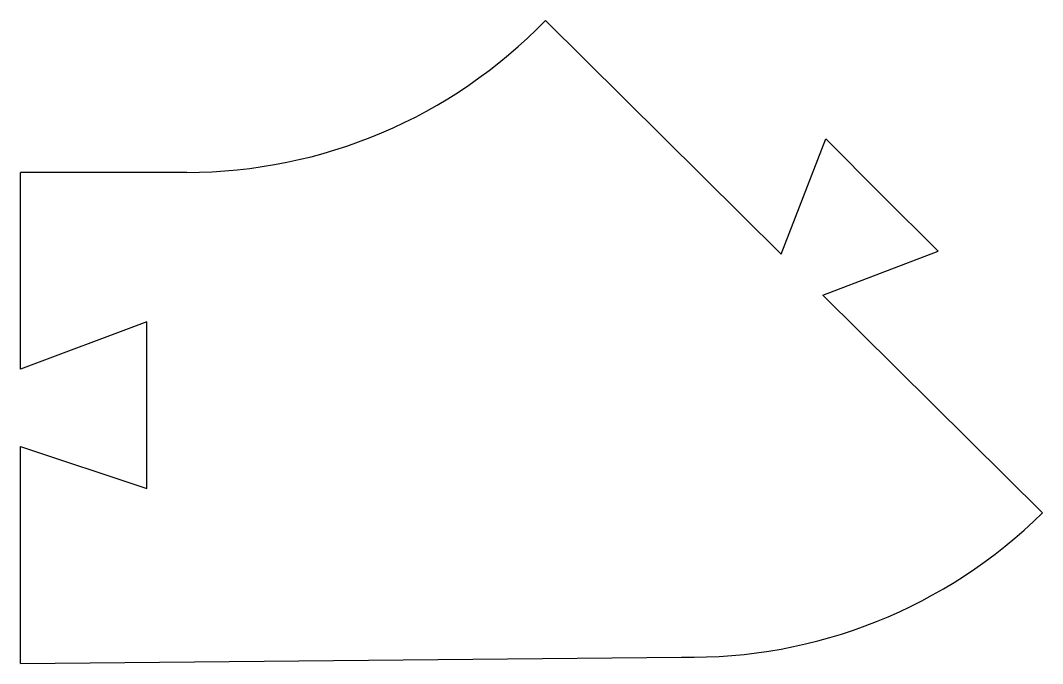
# Model space of a CAD drawing. Header units: centimetres. Extents: x 0 to 96, y -106 to 0.
# Drawn here: x 35 to 96.5, y -105.6 to -66.9 of the extents above; entities outside this region: 1.
import ezdxf

# ---------------------------------------------------------------- set-up
doc = ezdxf.new("R2010")
doc.units = ezdxf.units.CM
doc.header["$MEASUREMENT"] = 0
doc.layers.add('c23 v2_circuit v11', color=7, linetype='Continuous')

msp = doc.modelspace()

# ---------------------------------------------------------------- linework, layer by layer
at = {"layer": 'c23 v2_circuit v11'}
for p, q in [((80.772, -80.917), (66.581, -66.857)), ((80.772, -80.917), (83.441, -73.986)), ((83.441, -73.986), (86.821, -77.366)), ((45.017, -76), (35, -76)), ((35, -87.837), (35, -76)), ((90.2, -80.745), (86.821, -77.366)), ((83.278, -83.4), (90.2, -80.745)), ((96.487, -96.487), (83.278, -83.4)), ((42.604, -85), (35, -87.837)), ((42.604, -95.035), (42.604, -85)), ((35, -105.563), (35, -92.5)), ((35, -92.5), (42.604, -95.035)), ((35, -105.563), (74.763, -105.176))]:
    msp.add_line(p, q, dxfattribs=at)
for centre, radius, start, end in [((45.017, -46), 30, 270, 315.95511), ((75.346, -75.13), 30.051, 268.88743, 314.70851)]:
    msp.add_arc(centre, radius, start, end, dxfattribs=at)
msp.add_point((0, 0), dxfattribs=at)

doc.saveas('drawing.dxf')
